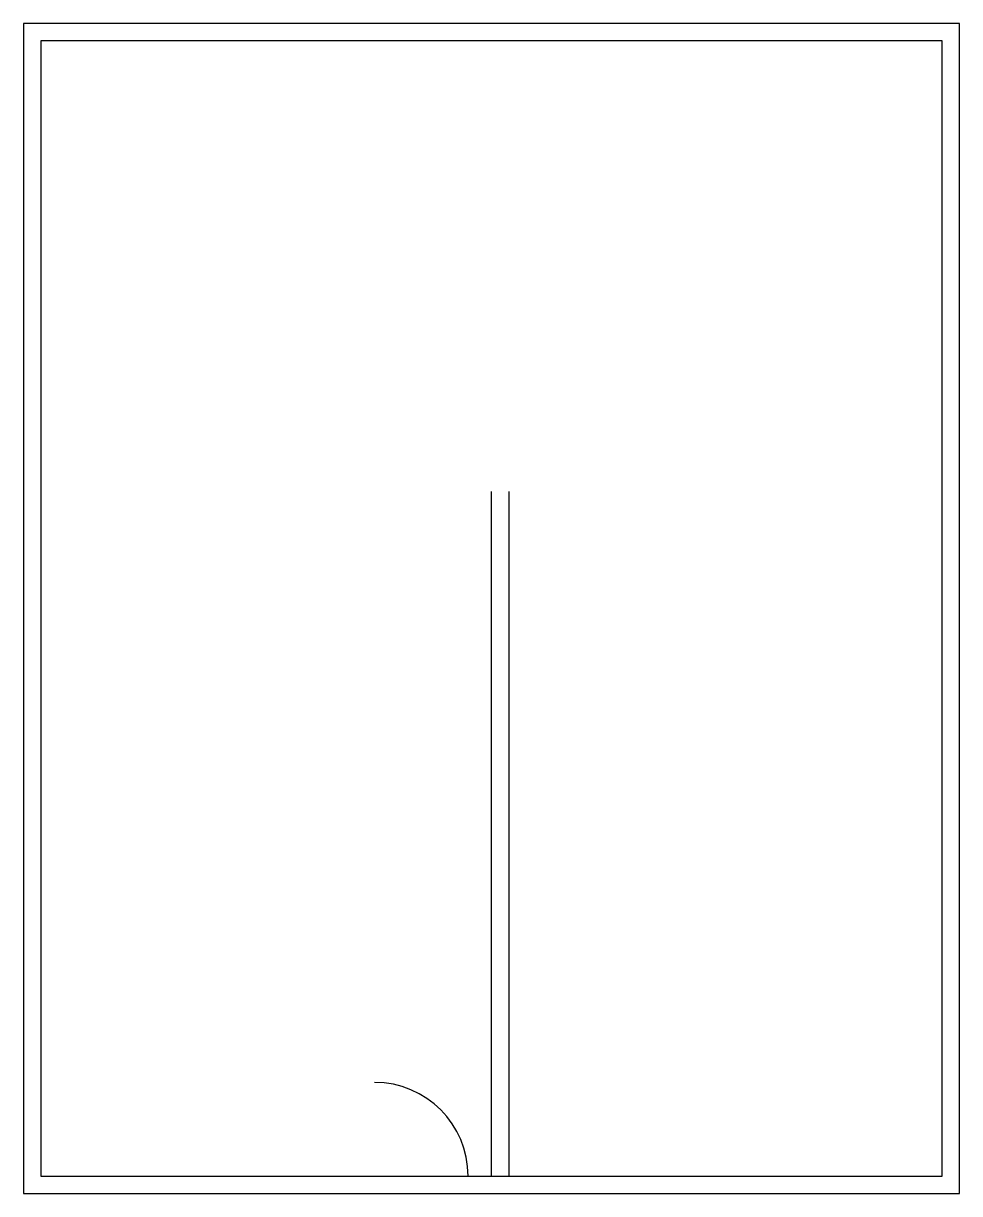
# Model space of a CAD drawing. Header units: centimetres. Extents: x 0 to 800, y 0 to 1000.
import ezdxf

# ---------------------------------------------------------------- set-up
doc = ezdxf.new("R2010")
doc.units = ezdxf.units.CM

msp = doc.modelspace()

# ---------------------------------------------------------------- linework, layer by layer
at = {"layer": 'PAREDES'}
for p, q in [((800, 1000), (0, 1000)), ((0, 1000), (0, 0)), ((800, 0), (800, 1000)), ((785, 985), (15, 985)), ((15, 985), (15, 15)), ((785, 15), (785, 985)), ((400, 15), (400, 600)), ((415, 15), (415, 600)), ((15, 15), (785, 15)), ((0, 0), (800, 0))]:
    msp.add_line(p, q, dxfattribs=at)
at = {"layer": 'PORTAS'}
msp.add_arc((300, 15), 80, 0, 90, dxfattribs=at)

doc.saveas('drawing.dxf')
